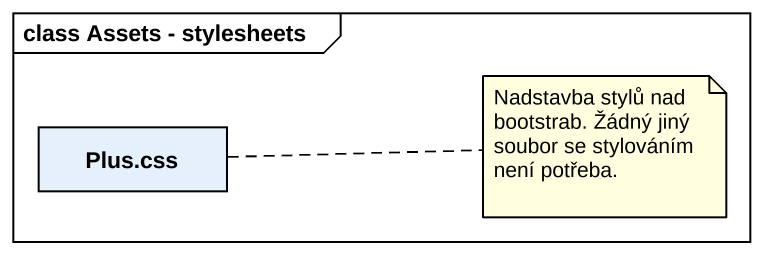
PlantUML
@startuml
mainframe class Assets - stylesheets
hide circle
hide empty members
class "Plus.css" as Plus_css
note right of Plus_css : Nadstavba stylů nad bootstrab. Žádný jiný soubor se stylováním není potřeba.
@enduml
